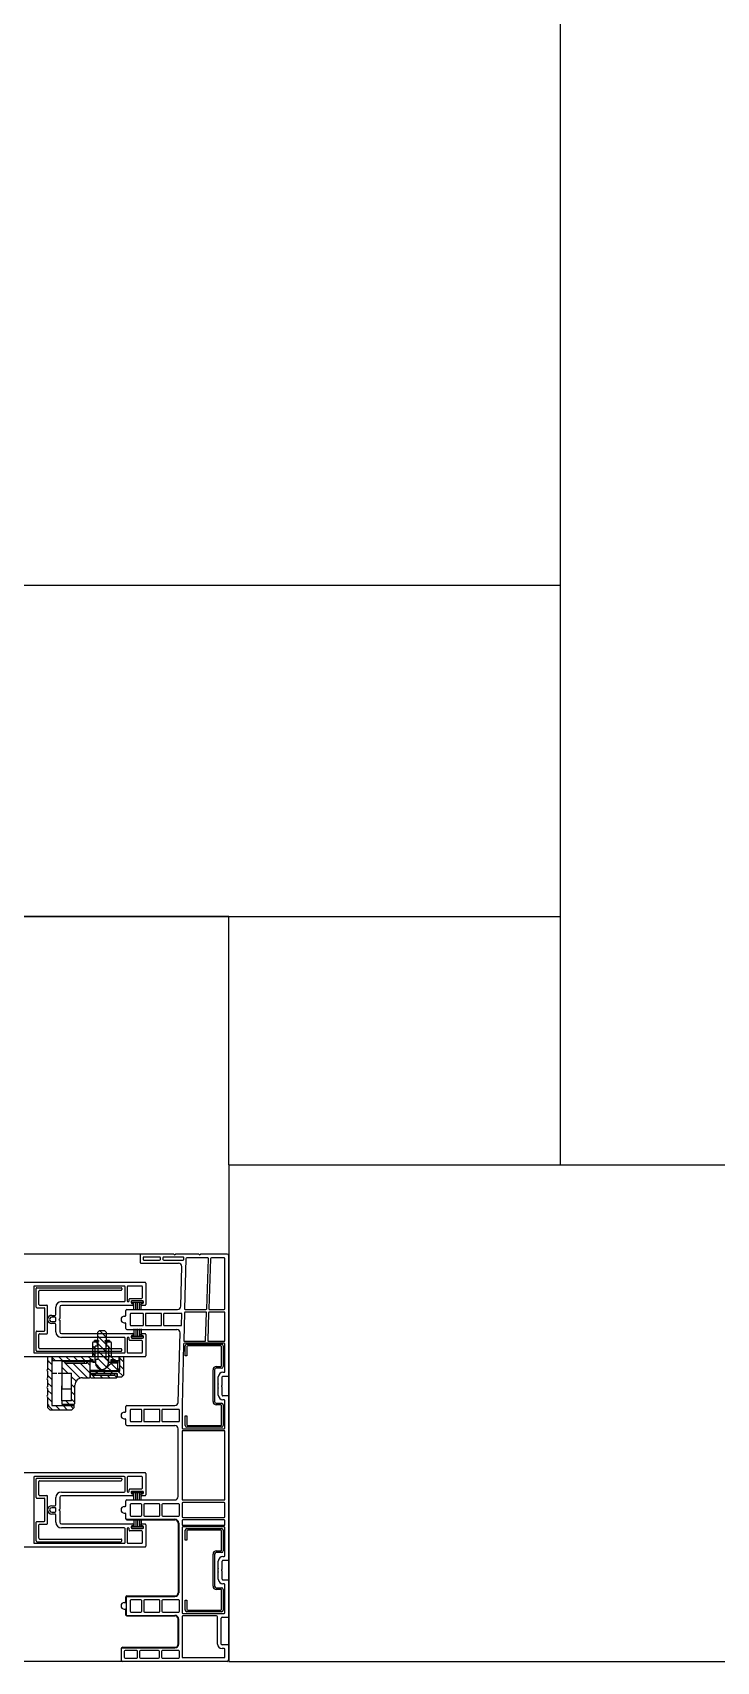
# Model space of a CAD drawing. Header units: millimetres. Extents: x -27104 to 125781, y -3376 to 46996.
# Drawn here: x 56074.62 to 56082.69, y 18850.28 to 18869.53 of the extents above; entities that cross this region are included whole.
import ezdxf

# ---------------------------------------------------------------- set-up
doc = ezdxf.new("R2010")
doc.units = ezdxf.units.MM
doc.header["$LTSCALE"] = 100
doc.header["$MEASUREMENT"] = 0
doc.layers.get('0').update_dxf_attribs({"linetype": 'CONTINUOUS'})
for name, color, linetype in [('ELE9', 9, 'CONTINUOUS'), ('WIN', 4, 'CONTINUOUS'), ('WIN-G', 252, 'CONTINUOUS'), ('WIN2', 5, 'CONTINUOUS')]:
    doc.layers.add(name, color=color, linetype=linetype)

# ---------------------------------------------------------------- blocks, each defined once
blk = doc.blocks.new('A$C72B425C6')
at = {"ltscale": 1000}
blk.add_wipeout([(246, 0), (246, 800), (0, 800), (0, 0)], dxfattribs=at)
at = {"layer": 'WIN', "ltscale": 1000}
blk.add_line((0, 0), (246, 0), dxfattribs=at)
at = {"layer": 'WIN-G'}
for p, q in [((246, 53), (246, 747)), ((0, 64), (0, 736)), ((72.3, 115.7), (72.3, 65)), ((72.8, 116.2), (84, 116.2)), ((73.9, 114.1), (73.9, 65)), ((74.4, 114.6), (82.4, 114.6)), ((82.9, 114.1), (82.9, 109.8)), ((83.4, 109.3), (99.6, 109.3)), ((84.5, 115.7), (84.5, 111.4)), ((85, 110.9), (98, 110.9)), ((98.5, 115.7), (98.5, 111.4)), ((99, 116.2), (110.2, 116.2)), ((100.1, 114.1), (100.1, 109.8)), ((100.6, 114.6), (108.6, 114.6)), ((109.1, 114.1), (109.1, 65)), ((110.7, 115.7), (110.7, 65)), ((187.3, 115.7), (187.3, 65)), ((187.8, 116.2), (199, 116.2)), ((188.9, 114.1), (188.9, 65)), ((189.4, 114.6), (197.4, 114.6)), ((197.9, 114.1), (197.9, 109.8)), ((198.4, 109.3), (214.6, 109.3)), ((199.5, 115.7), (199.5, 111.4)), ((200, 110.9), (213, 110.9)), ((213.5, 115.7), (213.5, 111.4)), ((214, 116.2), (225.2, 116.2)), ((215.1, 114.1), (215.1, 109.8)), ((215.6, 114.6), (223.6, 114.6)), ((224.1, 114.1), (224.1, 65)), ((225.7, 115.7), (225.7, 65)), ((72.8, 64.5), (73.4, 64.5)), ((110.2, 64.5), (109.6, 64.5)), ((187.8, 64.5), (188.4, 64.5)), ((225.2, 64.5), (224.6, 64.5)), ((30, 4.3), (30, 25.2)), ((31, 26.2), (37, 26.2)), ((31, 24.7), (31, 4.8)), ((37, 25.2), (31.5, 25.2)), ((37, 26.2), (37, 25.2)), ((73.2, 26.2), (79.2, 26.2)), ((73.2, 25.2), (73.2, 26.2)), ((78.7, 25.2), (73.2, 25.2)), ((79.2, 4.8), (79.2, 24.7)), ((80.2, 25.2), (80.2, 4.3)), ((141.4, 4.3), (141.4, 25.2)), ((142.4, 26.2), (148.4, 26.2)), ((142.4, 24.7), (142.4, 4.8)), ((148.4, 25.2), (142.9, 25.2)), ((148.4, 26.2), (148.4, 25.2)), ((184.6, 26.2), (190.6, 26.2)), ((184.6, 25.2), (184.6, 26.2)), ((190.1, 25.2), (184.6, 25.2)), ((190.6, 4.8), (190.6, 24.7)), ((191.6, 25.2), (191.6, 4.3)), ((43.5, 3.3), (31, 3.3)), ((31.5, 4.3), (43, 4.3)), ((43.5, 4.8), (43.5, 7.5)), ((44.5, 7.5), (44.5, 4.3)), ((45.5, 9.5), (64.7, 9.5)), ((64.7, 8.5), (45.5, 8.5)), ((65.7, 4.3), (65.7, 7.5)), ((66.7, 7.5), (66.7, 4.8)), ((79.2, 3.3), (66.7, 3.3)), ((67.2, 4.3), (78.7, 4.3)), ((154.9, 3.3), (142.4, 3.3)), ((142.9, 4.3), (154.4, 4.3)), ((154.9, 4.8), (154.9, 7.5)), ((155.9, 7.5), (155.9, 4.3)), ((156.9, 9.5), (176.1, 9.5)), ((176.1, 8.5), (156.9, 8.5)), ((177.1, 4.3), (177.1, 7.5)), ((178.1, 7.5), (178.1, 4.8)), ((190.6, 3.3), (178.1, 3.3)), ((178.6, 4.3), (190.1, 4.3))]:
    blk.add_line(p, q, dxfattribs=at)
for centre, radius, start, end in [((72.8, 115.7), 0.5, 90, 180), ((74.4, 114.1), 0.5, 90, 180), ((82.4, 114.1), 0.5, 0, 90), ((83.4, 109.8), 0.5, 180, 270), ((84, 115.7), 0.5, 0, 90), ((85, 111.4), 0.5, 180, 270), ((98, 111.4), 0.5, 270, 0), ((99, 115.7), 0.5, 90, 180), ((99.6, 109.8), 0.5, 270, 0), ((100.6, 114.1), 0.5, 90, 180), ((108.6, 114.1), 0.5, 0, 90), ((110.2, 115.7), 0.5, 0, 90), ((187.8, 115.7), 0.5, 90, 180), ((189.4, 114.1), 0.5, 90, 180), ((197.4, 114.1), 0.5, 0, 90), ((198.4, 109.8), 0.5, 180, 270), ((199, 115.7), 0.5, 0, 90), ((200, 111.4), 0.5, 180, 270), ((213, 111.4), 0.5, 270, 0), ((214, 115.7), 0.5, 90, 180), ((214.6, 109.8), 0.5, 270, 0), ((215.6, 114.1), 0.5, 90, 180), ((223.6, 114.1), 0.5, 0, 90), ((225.2, 115.7), 0.5, 0, 90), ((72.8, 65), 0.5, 180, 270), ((73.4, 65), 0.5, 270, 0), ((109.6, 65), 0.5, 180, 270), ((110.2, 65), 0.5, 270, 0), ((187.8, 65), 0.5, 180, 270), ((188.4, 65), 0.5, 270, 0), ((224.6, 65), 0.5, 180, 270), ((225.2, 65), 0.5, 270, 0), ((31, 25.2), 1, 90, 180), ((31.5, 24.7), 0.5, 90, 180), ((78.7, 24.7), 0.5, 0, 90), ((79.2, 25.2), 1, 0, 90), ((142.4, 25.2), 1, 90, 180), ((142.9, 24.7), 0.5, 90, 180), ((190.1, 24.7), 0.5, 0, 90), ((190.6, 25.2), 1, 0, 90), ((31, 4.3), 1, 180, 270), ((31.5, 4.8), 0.5, 180, 270), ((43, 4.8), 0.5, 270, 0), ((45.5, 7.5), 2, 90, 180), ((43.5, 4.3), 1, 270, 0), ((45.5, 7.5), 1, 90, 180), ((64.7, 7.5), 2, 0, 90), ((64.7, 7.5), 1, 0, 90), ((66.7, 4.3), 1, 180, 270), ((67.2, 4.8), 0.5, 180, 270), ((78.7, 4.8), 0.5, 270, 0), ((79.2, 4.3), 1, 270, 0), ((142.4, 4.3), 1, 180, 270), ((142.9, 4.8), 0.5, 180, 270), ((154.4, 4.8), 0.5, 270, 0), ((156.9, 7.5), 2, 90, 180), ((154.9, 4.3), 1, 270, 0), ((156.9, 7.5), 1, 90, 180), ((176.1, 7.5), 2, 0, 90), ((176.1, 7.5), 1, 0, 90), ((178.1, 4.3), 1, 180, 270), ((178.6, 4.8), 0.5, 180, 270), ((190.1, 4.8), 0.5, 270, 0), ((190.6, 4.3), 1, 270, 0)]:
    blk.add_arc(centre, radius, start, end, dxfattribs=at)
at = {"layer": 'WIN2'}
for p, q in [((69, 50.5), (69, 138.4)), ((184, 50.5), (184, 138.4)), ((114, 124.5), (114, 50.5)), ((229, 124.5), (229, 50.5)), ((71.3, 117.2), (71.3, 63)), ((111.2, 117.7), (71.8, 117.7)), ((111.7, 63), (111.7, 117.2)), ((152, 107.98), (153.3, 109.28)), ((154.5, 108.92), (152, 106.42)), ((154.2, 109.28), (153.3, 109.28)), ((155.3, 109.28), (154.2, 109.28)), ((154.5, 108.78), (154.5, 108.98)), ((154.5, 108.98), (155, 108.98)), ((155, 108.78), (154.5, 108.78)), ((155, 108.78), (155, 108.98)), ((159.7, 109.28), (155.3, 109.28)), ((159.35, 109.28), (156.85, 106.78)), ((164.9, 109.28), (160.7, 109.28)), ((163.84, 109.28), (161.34, 106.78)), ((168.33, 109.28), (165.83, 106.78)), ((170.1, 109.28), (165.9, 109.28)), ((172.82, 109.28), (170.32, 106.78)), ((175.3, 109.28), (171.1, 109.28)), ((177.31, 109.28), (174.81, 106.78)), ((180.7, 109.28), (176.3, 109.28)), ((181.3, 108.78), (179.3, 106.78)), ((181.8, 109.28), (180.7, 109.28)), ((181, 108.98), (181, 108.78)), ((181, 108.98), (181.5, 108.98)), ((181.5, 108.78), (181, 108.78)), ((181.8, 109.28), (181.5, 108.98)), ((181.5, 108.98), (181.5, 108.78)), ((184, 109.28), (181.8, 109.28)), ((184, 106.78), (184, 109.28)), ((186.3, 117.2), (186.3, 63)), ((226.2, 117.7), (186.8, 117.7)), ((226.7, 63), (226.7, 117.2)), ((80.7, 63), (80.7, 101)), ((83, 101), (83, 57.9)), ((84, 104.3), (88.5, 104.3)), ((91, 102), (84, 102)), ((89, 104.8), (89, 106.8)), ((90.2, 106.8), (90.2, 104.8)), ((90.7, 104.3), (92.3, 104.3)), ((91.5, 102.5), (91, 102)), ((91.5, 102.5), (92, 102)), ((99, 102), (92, 102)), ((92.8, 104.8), (92.8, 106.8)), ((94, 106.8), (94, 104.8)), ((94.5, 104.3), (99, 104.3)), ((100, 57.9), (100, 101)), ((102.3, 101), (102.3, 63)), ((152, 107.98), (152, 94.58)), ((154.5, 104.43), (152, 101.93)), ((154.5, 99.94), (152, 97.44)), ((154.5, 106.78), (154.5, 93.28)), ((184, 106.78), (154.5, 106.78)), ((155.34, 100.78), (155.3, 100.74)), ((157.3, 100.78), (155.3, 100.78)), ((155.3, 100.78), (155.3, 93.18)), ((157.3, 100.78), (166.52, 100.78)), ((157.3, 94.78), (157.3, 100.78)), ((174.1, 100.78), (164.35, 100.78)), ((180.1, 98.6), (171.1, 89.6)), ((173.8, 103.81), (173.8, 106.78)), ((173.8, 100.78), (173.8, 103)), ((177.79, 100.78), (174.1, 97.09)), ((181.1, 100.78), (174.1, 100.78)), ((174.1, 100.78), (174.1, 94.78)), ((180.1, 98.78), (180.1, 85.68)), ((180.1, 98.78), (181.1, 98.78)), ((181.1, 99.6), (180.28, 98.78)), ((181.1, 98.78), (181.1, 100.78)), ((181.1, 98.78), (181.1, 87.18)), ((184, 106.5), (181.5, 106.5)), ((181.5, 83.55), (181.5, 106.5)), ((183.49, 106.5), (181.5, 104.51)), ((184, 102.52), (181.5, 100.02)), ((184, 106.99), (183.79, 106.78)), ((184, 106.8), (184, 106.5)), ((184, 82.25), (184, 106.5)), ((195.7, 63), (195.7, 101)), ((198, 101), (198, 57.9)), ((199, 104.3), (203.5, 104.3)), ((206, 102), (199, 102)), ((204, 104.8), (204, 106.8)), ((205.2, 106.8), (205.2, 104.8)), ((205.7, 104.3), (207.3, 104.3)), ((206.5, 102.5), (206, 102)), ((206.5, 102.5), (207, 102)), ((214, 102), (207, 102)), ((207.8, 104.8), (207.8, 106.8)), ((209, 106.8), (209, 104.8)), ((209.5, 104.3), (214, 104.3)), ((215, 57.9), (215, 101)), ((217.3, 101), (217.3, 63)), ((153.3, 93.28), (152, 94.58)), ((154.5, 95.45), (152.82, 93.77)), ((153.3, 93.28), (154.5, 93.28)), ((155.3, 94.48), (154.5, 94.48)), ((154.5, 93.28), (155.3, 93.28)), ((157.3, 98.25), (155.3, 96.25)), ((155.7, 92.78), (155.3, 93.18)), ((155.7, 92.78), (166.8, 92.78)), ((158.32, 94.78), (156.32, 92.78)), ((157.3, 94.78), (174.1, 94.78)), ((162.81, 94.78), (160.81, 92.78)), ((167.3, 94.78), (165.3, 92.78)), ((171.79, 94.78), (169.14, 92.13)), ((180.1, 94.11), (171.3, 85.31)), ((180.1, 89.62), (174.16, 83.68)), ((184, 98.03), (181.5, 95.53)), ((184, 93.54), (181.5, 91.04)), ((184, 89.05), (181.5, 86.55)), ((171.3, 88.28), (171.3, 84.08)), ((171.7, 83.68), (171.3, 84.08)), ((171.3, 83.18), (171.7, 83.58)), ((173.8, 83.32), (171.3, 80.82)), ((171.3, 83.18), (171.3, 67.78)), ((171.7, 83.68), (181.1, 83.68)), ((173.8, 83.58), (171.7, 83.58)), ((172.8, 82.08), (172.8, 68.88)), ((172.8, 82.08), (173.8, 82.08)), ((173.8, 81.38), (172.8, 81.38)), ((172.8, 80.38), (173.8, 80.38)), ((175.3, 83.68), (173.8, 83.68)), ((173.8, 67.28), (173.8, 83.68)), ((174.16, 83.68), (173.8, 83.32)), ((173.8, 83.58), (173.8, 82.08)), ((173.8, 83.58), (173.8, 67.38)), ((175.3, 80.33), (173.8, 78.83)), ((175.3, 83.68), (175.3, 65.78)), ((175.6, 75.78), (175.6, 83.68)), ((179.82, 80.38), (176.32, 76.88)), ((182.98, 79.05), (177.56, 73.63)), ((180.65, 85.68), (178.65, 83.68)), ((181.1, 87.18), (180.1, 87.18)), ((180.1, 85.68), (181.1, 85.68)), ((181.1, 85.68), (180.1, 85.68)), ((181.9, 80.4), (180.2, 80.4)), ((182.3, 82), (180.5, 82)), ((180.5, 80.5), (180.5, 82)), ((181.44, 82), (180.5, 81.06)), ((180.5, 80.5), (190.4, 80.5)), ((180.5, 80.4), (180.5, 80.5)), ((187.47, 79.05), (181.02, 72.6)), ((181.1, 85.68), (181.1, 87.18)), ((181.1, 83.68), (181.1, 85.68)), ((181.1, 85.68), (181.1, 83.15)), ((181.1, 83.68), (181.1, 81.98)), ((181.1, 81.98), (181.1, 83.68)), ((181.5, 83.55), (182.3, 83.55)), ((181.5, 83.55), (181.5, 82)), ((181.9, 80.4), (182.4, 79.9)), ((184, 84.56), (182.3, 82.86)), ((182.3, 83.55), (182.3, 82)), ((182.4, 79.05), (182.4, 79.9)), ((193.2, 79.05), (182.4, 79.05)), ((192.4, 82.25), (184, 82.25)), ((186.18, 82.25), (184.43, 80.5)), ((191.96, 79.05), (186.86, 73.95)), ((190.67, 82.25), (188.92, 80.5)), ((190.4, 79.15), (190.4, 80.5)), ((190.4, 79.15), (192.9, 79.15)), ((196.45, 79.05), (191.35, 73.95)), ((192.9, 79.99), (192.06, 79.15)), ((192.9, 81.75), (192.9, 79.15)), ((193.2, 78.5), (193.2, 79.05)), ((193.25, 80.98), (193.85, 80.98)), ((193.25, 79.49), (193.25, 80.98)), ((193.85, 80.94), (193.25, 80.34)), ((193.25, 80.03), (193.25, 80.02)), ((193.25, 80.02), (193.25, 78.5)), ((193.85, 79.49), (193.25, 79.49)), ((193.85, 79.49), (193.85, 80.98)), ((193.85, 80.03), (193.85, 80.02)), ((193.85, 80.02), (193.85, 78.5)), ((193.9, 79.05), (198.9, 79.05)), ((193.9, 79.05), (193.9, 78.5)), ((198.9, 79.05), (199.9, 78.05)), ((172.8, 77.83), (171.3, 76.33)), ((172.8, 73.34), (171.3, 71.84)), ((172.83, 68.88), (171.52, 67.56)), ((172.8, 71.18), (173.8, 71.18)), ((173.8, 68.88), (172.8, 68.88)), ((175.3, 75.84), (173.8, 74.34)), ((175.3, 71.35), (173.8, 69.85)), ((173.8, 68.88), (173.8, 69.78)), ((173.8, 68.88), (173.8, 67.38)), ((175.6, 68.88), (175.3, 68.88)), ((175.6, 75.78), (175.6, 67.98)), ((180.1, 70.68), (175.6, 75.78)), ((175.64, 75.73), (175.6, 75.69)), ((177.75, 73.35), (175.6, 71.2)), ((179.85, 70.96), (176.04, 67.15)), ((180.1, 66.98), (180.1, 70.68)), ((180.2, 72.6), (181.9, 72.6)), ((190.4, 72.5), (180.5, 72.5)), ((180.5, 71), (180.5, 72.5)), ((180.92, 72.5), (180.5, 72.08)), ((180.5, 71), (182.3, 71)), ((181.1, 71), (181.1, 67)), ((181.1, 70.9), (181.1, 66.98)), ((181.5, 71), (181.5, 68.6)), ((182.4, 73.1), (181.9, 72.6)), ((185.41, 72.5), (182.3, 69.39)), ((182.3, 71), (182.3, 68.6)), ((182.4, 73.1), (182.4, 73.95)), ((182.4, 73.95), (193.2, 73.95)), ((184, 70.75), (192.4, 70.75)), ((184, 66.1), (184, 70.75)), ((189.9, 72.5), (188.15, 70.75)), ((192.9, 73.85), (190.4, 73.85)), ((190.4, 72.5), (190.4, 73.85)), ((191.25, 73.85), (190.4, 73)), ((192.9, 73.85), (192.9, 71.25)), ((193.9, 78.5), (193.2, 78.5)), ((193.2, 73.95), (193.2, 74.5)), ((193.2, 74.5), (193.9, 74.5)), ((193.25, 74.5), (193.25, 72.98)), ((193.85, 73.51), (193.25, 73.51)), ((193.25, 72.02), (193.25, 73.51)), ((193.25, 72.98), (193.25, 72.97)), ((193.85, 72.02), (193.25, 72.02)), ((193.85, 74.5), (193.85, 72.98)), ((193.85, 72.02), (193.85, 73.51)), ((193.85, 72.98), (193.85, 72.97)), ((193.9, 74.5), (193.9, 73.95)), ((198.9, 73.95), (193.9, 73.95)), ((199.9, 78.01), (195.84, 73.95)), ((199.9, 74.95), (198.9, 73.95)), ((199.9, 78.05), (199.9, 74.95)), ((0, 1), (0, 64)), ((7.5, 65), (1, 65)), ((2, 62.5), (2, 55.5)), ((6, 63), (2.5, 63)), ((6.5, 55.5), (6.5, 62.5)), ((7.5, 65), (7.5, 64.7)), ((7.5, 65), (7.5, 64.7)), ((8.2, 64), (8.2, 32.5)), ((8.2, 64), (8.2, 32.5)), ((8.5, 64), (8.5, 32.5)), ((27.5, 61.5), (27.5, 32.5)), ((27.8, 61.5), (27.8, 32.5)), ((27.8, 61.5), (27.8, 32.5)), ((28, 62), (31, 62)), ((28, 61.7), (39, 61.7)), ((28, 61.7), (39, 61.7)), ((36.7, 59.5), (30.3, 59.5)), ((31.5, 63), (31.5, 62.5)), ((35.5, 63), (35.5, 62.5)), ((36, 62), (39, 62)), ((39.2, 61.5), (39.2, 32.5)), ((39.2, 61.5), (39.2, 32.5)), ((39.5, 61.5), (39.5, 32.5)), ((71.3, 60.8), (71.3, 52.5)), ((71.8, 62.5), (80.2, 62.5)), ((80.2, 61.3), (71.8, 61.3)), ((78.8, 52.5), (78.8, 59.6)), ((79.3, 60.1), (80.2, 60.1)), ((80.7, 60.6), (80.7, 60.8)), ((85.5, 61.5), (85.5, 32.5)), ((85.8, 61.5), (85.8, 32.5)), ((85.8, 61.5), (85.8, 32.5)), ((86, 62), (86, 61.7)), ((86, 62), (89, 62)), ((86, 62), (86, 61.7)), ((94.7, 59.5), (88.3, 59.5)), ((89.5, 63), (89.5, 62.5)), ((93.5, 63), (93.5, 62.5)), ((94, 62), (97, 62)), ((97.5, 61.5), (97.5, 32.5)), ((102.3, 60.8), (102.3, 60.6)), ((102.8, 62.5), (111.2, 62.5)), ((111.2, 61.3), (102.8, 61.3)), ((102.8, 60.1), (103.7, 60.1)), ((104.2, 59.6), (104.2, 52.5)), ((111.7, 52.5), (111.7, 60.8)), ((142.5, 61.5), (142.5, 32.5)), ((143, 62), (146, 62)), ((151.7, 59.5), (145.3, 59.5)), ((146.5, 63), (146.5, 62.5)), ((150.5, 63), (150.5, 62.5)), ((151, 62), (154, 62)), ((154.5, 61.5), (154.5, 32.45)), ((171.7, 67.38), (171.3, 67.78)), ((171.7, 67.38), (173.8, 67.38)), ((173.8, 67.28), (171.8, 67.28)), ((171.8, 67.28), (171.8, 64.58)), ((173.1, 63.28), (171.8, 64.58)), ((175.3, 66.86), (172.41, 63.97)), ((173.1, 63.28), (184, 63.28)), ((176.5, 66.88), (175.3, 66.88)), ((175.3, 66.38), (176.5, 66.38)), ((175.3, 65.78), (184, 65.78)), ((178.71, 65.78), (176.21, 63.28)), ((176.5, 66.88), (176.5, 66.98)), ((176.5, 66.38), (176.5, 66.88)), ((176.6, 66.98), (180.1, 66.98)), ((181.1, 66.98), (180.1, 66.98)), ((183.2, 65.78), (180.7, 63.28)), ((181.5, 68.6), (182.3, 68.6)), ((181.5, 66.1), (181.5, 68.6)), ((181.51, 68.6), (181.5, 68.59)), ((181.5, 66.1), (184, 66.1)), ((184, 66.6), (183.5, 66.1)), ((184, 63.28), (184, 65.78)), ((186.3, 60.8), (186.3, 52.5)), ((186.8, 62.5), (195.2, 62.5)), ((195.2, 61.3), (186.8, 61.3)), ((193.8, 52.5), (193.8, 59.6)), ((194.3, 60.1), (195.2, 60.1)), ((195.7, 63.55), (195.7, 63.55)), ((195.7, 60.6), (195.7, 60.8)), ((200.5, 61.5), (200.5, 31.35)), ((201, 62), (204, 62)), ((209.7, 59.5), (203.3, 59.5)), ((204.5, 63), (204.5, 62.5)), ((208.5, 63), (208.5, 62.5)), ((209, 62), (212, 62)), ((212.5, 61.5), (212.5, 30.93)), ((217.3, 63.55), (217.3, 63.55)), ((217.3, 60.8), (217.3, 60.6)), ((217.8, 62.5), (226.2, 62.5)), ((226.2, 61.3), (217.8, 61.3)), ((217.8, 60.1), (218.7, 60.1)), ((219.2, 59.6), (219.2, 52.5)), ((226.7, 52.5), (226.7, 60.8)), ((2, 53.3), (2, 42.3)), ((2.5, 55), (6, 55)), ((6, 53.8), (2.5, 53.8)), ((6.5, 42.3), (6.5, 53.3)), ((29.8, 59), (29.8, 53)), ((29.8, 50.8), (29.8, 42)), ((30.3, 52.5), (36.7, 52.5)), ((36.7, 51.3), (30.3, 51.3)), ((37.2, 53), (37.2, 59)), ((37.2, 42), (37.2, 50.8)), ((82.5, 50), (69.5, 50)), ((71.8, 52), (78.3, 52)), ((81.3, 58.75), (80.3, 58.75)), ((80.3, 51.65), (80.3, 58.75)), ((80.3, 58.4), (80.3, 52)), ((81.3, 51.65), (80.3, 51.65)), ((81.3, 58.9), (80.8, 58.9)), ((80.8, 51.5), (81.3, 51.5)), ((81.3, 51.65), (81.3, 58.75)), ((85.9, 57.21), (81.3, 57.21)), ((85.9, 56.11), (81.3, 56.11)), ((85.9, 55.01), (81.3, 55.01)), ((85.9, 53.91), (81.3, 53.91)), ((85.9, 52.91), (81.3, 52.91)), ((81.8, 57.9), (81.8, 58.4)), ((81.8, 52), (81.8, 52.5)), ((82.5, 57.4), (82.3, 57.4)), ((82.3, 53), (82.5, 53)), ((83, 52.5), (83, 50.5)), ((87.8, 59), (87.8, 53)), ((87.8, 50.8), (87.8, 42)), ((88.3, 52.5), (94.7, 52.5)), ((94.7, 51.3), (88.3, 51.3)), ((95.2, 53), (95.2, 59)), ((95.2, 42), (95.2, 50.8)), ((97.1, 57.21), (101.7, 57.21)), ((97.1, 56.11), (101.7, 56.11)), ((97.1, 55.01), (101.7, 55.01)), ((97.1, 53.91), (101.7, 53.91)), ((97.1, 52.91), (101.7, 52.91)), ((100, 50.5), (100, 52.5)), ((100.7, 57.4), (100.5, 57.4)), ((100.5, 53), (100.7, 53)), ((113.5, 50), (100.5, 50)), ((101.2, 58.4), (101.2, 57.9)), ((101.2, 52.5), (101.2, 52)), ((102.2, 58.9), (101.7, 58.9)), ((101.7, 58.75), (102.7, 58.75)), ((101.7, 51.65), (101.7, 58.75)), ((101.7, 51.65), (102.7, 51.65)), ((101.7, 51.5), (102.2, 51.5)), ((102.7, 51.65), (102.7, 58.75)), ((102.7, 52), (102.7, 58.4)), ((104.7, 52), (111.2, 52)), ((144.8, 59), (144.8, 53)), ((144.8, 50.8), (144.8, 42)), ((145.3, 52.5), (151.7, 52.5)), ((151.7, 51.3), (145.3, 51.3)), ((152.2, 53), (152.2, 59)), ((152.2, 42), (152.2, 50.8)), ((197.5, 50), (184.5, 50)), ((186.8, 52), (193.3, 52)), ((196.3, 58.75), (195.3, 58.75)), ((195.3, 51.65), (195.3, 58.75)), ((195.3, 58.4), (195.3, 52)), ((196.3, 51.65), (195.3, 51.65)), ((196.3, 58.9), (195.8, 58.9)), ((195.8, 51.5), (196.3, 51.5)), ((196.3, 51.65), (196.3, 58.75)), ((200.9, 57.21), (196.3, 57.21)), ((200.9, 56.11), (196.3, 56.11)), ((200.9, 55.01), (196.3, 55.01)), ((200.9, 53.91), (196.3, 53.91)), ((200.9, 52.91), (196.3, 52.91)), ((196.8, 57.9), (196.8, 58.4)), ((196.8, 52), (196.8, 52.5)), ((197.5, 57.4), (197.3, 57.4)), ((197.3, 53), (197.5, 53)), ((198, 52.5), (198, 50.5)), ((202.8, 59), (202.8, 52)), ((202.8, 49.8), (202.8, 41)), ((203.3, 51.5), (209.7, 51.5)), ((209.7, 50.3), (203.3, 50.3)), ((210.2, 52), (210.2, 59)), ((210.2, 41), (210.2, 49.8)), ((212.1, 57.21), (216.7, 57.21)), ((212.1, 56.11), (216.7, 56.11)), ((212.1, 55.01), (216.7, 55.01)), ((212.1, 53.91), (216.7, 53.91)), ((212.1, 52.91), (216.7, 52.91)), ((215, 50.5), (215, 52.5)), ((215.7, 57.4), (215.5, 57.4)), ((215.5, 53), (215.7, 53)), ((228.5, 50), (215.5, 50)), ((216.2, 58.4), (216.2, 57.9)), ((216.2, 52.5), (216.2, 52)), ((217.2, 58.9), (216.7, 58.9)), ((216.7, 58.75), (217.7, 58.75)), ((216.7, 51.65), (216.7, 58.75)), ((216.7, 51.65), (217.7, 51.65)), ((216.7, 51.5), (217.2, 51.5)), ((217.7, 51.65), (217.7, 58.75)), ((217.7, 52), (217.7, 58.4)), ((219.7, 52), (226.2, 52)), ((240.5, 53), (240.5, 30.3)), ((245.5, 53.5), (241, 53.5)), ((242.3, 51.2), (242.3, 41.7)), ((243.7, 51.7), (242.8, 51.7)), ((244.2, 41.7), (244.2, 51.2)), ((246, 33.2), (246, 53)), ((2, 40.1), (2, 30.2)), ((2.5, 41.8), (6, 41.8)), ((6, 40.6), (2.5, 40.6)), ((6.5, 30.2), (6.5, 40.1)), ((29.8, 39.8), (29.8, 30.2)), ((30.3, 41.5), (36.7, 41.5)), ((36.7, 40.3), (30.3, 40.3)), ((37.2, 30.2), (37.2, 39.8)), ((87.8, 39.8), (87.8, 30.2)), ((88.3, 41.5), (94.7, 41.5)), ((94.7, 40.3), (88.3, 40.3)), ((95.2, 30.2), (95.2, 39.8)), ((144.8, 39.8), (144.8, 30.2)), ((145.3, 41.5), (151.7, 41.5)), ((151.7, 40.3), (145.3, 40.3)), ((152.2, 30.2), (152.2, 39.8)), ((203.3, 40.5), (209.7, 40.5)), ((242.8, 41.2), (243.7, 41.2)), ((243.7, 39.7), (242.8, 39.7)), ((2.5, 29.7), (6, 29.7)), ((9.5, 30.5), (9.5, 30.5)), ((9.5, 30.5), (9.5, 30.5)), ((10.5, 30.5), (25.5, 30.5)), ((10.5, 30.2), (25.5, 30.2)), ((10.5, 30.2), (25.5, 30.2)), ((30.3, 29.7), (36.7, 29.7)), ((83.5, 30.5), (41.5, 30.5)), ((83.5, 30.2), (41.5, 30.2)), ((83.5, 30.2), (41.5, 30.2)), ((88.3, 29.7), (94.7, 29.7)), ((99.5, 30.5), (140.5, 30.5)), ((145.3, 29.7), (151.7, 29.7)), ((156.45, 30.45), (198.45, 29.35)), ((202.8, 38.8), (202.8, 28.92)), ((209.7, 39.3), (203.3, 39.3)), ((210.2, 28.75), (210.2, 38.8)), ((242.3, 39.2), (242.3, 27.59)), ((244.2, 27.56), (244.2, 39.2)), ((246, 33.2), (245.5, 32.7)), ((245.5, 32.7), (246, 32.2)), ((246, 18.13), (246, 32.2)), ((2.3, 27.7), (2.3, 2.8)), ((27, 28.2), (2.8, 28.2)), ((27.5, 7.3), (27.5, 27.7)), ((29, 27.7), (29, 2.8)), ((80.7, 28.2), (29.5, 28.2)), ((81.2, 2.8), (81.2, 27.7)), ((82.2, 27.7), (82.2, 2.8)), ((85, 28.2), (82.7, 28.2)), ((85.5, 2.8), (85.5, 27.7)), ((87, 27.7), (87, 2.8)), ((95.5, 28.2), (87.5, 28.2)), ((96, 2.8), (96, 27.7)), ((97.5, 27.7), (97.5, 2.8)), ((138.8, 28.2), (98, 28.2)), ((139.3, 2.8), (139.3, 27.7)), ((140.5, 27.7), (140.5, 2.8)), ((154.47, 28.2), (141, 28.2)), ((191.61, 27.23), (154.47, 28.2)), ((192.1, 2.8), (192.1, 26.73)), ((193.3, 26.67), (193.3, 14.43)), ((210.51, 26.73), (193.81, 27.17)), ((203.29, 28.42), (209.69, 28.25)), ((211, 13.84), (211, 26.23)), ((212.5, 26.17), (212.5, 13.76)), ((243.21, 25.88), (213.01, 26.67)), ((214.45, 28.93), (238.45, 28.3)), ((242.79, 27.09), (243.69, 27.06)), ((243.7, 12.7), (243.7, 25.38)), ((193.3, 12.22), (193.3, 2.8)), ((193.78, 13.93), (210.48, 13.34)), ((210.52, 12.14), (193.82, 12.72)), ((211, 2.8), (211, 11.64)), ((212.5, 11.55), (212.5, 2.8)), ((212.98, 13.26), (243.18, 12.2)), ((243.22, 11), (213.02, 12.05)), ((243.7, 2.8), (243.7, 10.5)), ((246, 18.13), (245.5, 17.63)), ((245.5, 17.63), (246, 17.13)), ((246, 1), (246, 17.13)), ((2.8, 2.3), (7.2, 2.3)), ((7.7, 2.8), (7.7, 4)), ((10, 0.5), (10, 4)), ((10.5, 6.8), (27, 6.8)), ((10.5, 4.5), (26.2, 4.5)), ((26.7, 4), (26.7, 0.5)), ((29.5, 2.3), (46.3, 2.3)), ((46.8, 2.8), (46.8, 3.5)), ((49.1, 0.5), (49.1, 3.5)), ((49.6, 6.3), (53.67, 6.3)), ((49.6, 4), (54.48, 4)), ((54.89, 4.29), (54.69, 4.09)), ((55.31, 4.29), (55.51, 4.09)), ((55.73, 4), (60.6, 4)), ((56.53, 6.3), (60.6, 6.3)), ((61.1, 3.5), (61.1, 0.5)), ((63.4, 3.5), (63.4, 2.8)), ((63.9, 2.3), (80.7, 2.3)), ((82.7, 2.3), (85, 2.3)), ((87.5, 2.3), (95.5, 2.3)), ((98, 2.3), (138.8, 2.3)), ((141, 2.3), (157.5, 2.3)), ((158, 2.8), (158, 3.5)), ((160.3, 0.5), (160.3, 3.5)), ((160.8, 6.3), (164.87, 6.3)), ((160.8, 4), (165.68, 4)), ((166.09, 4.29), (165.89, 4.09)), ((166.51, 4.29), (166.71, 4.09)), ((166.93, 4), (171.8, 4)), ((167.73, 6.3), (171.8, 6.3)), ((172.3, 3.5), (172.3, 0.5)), ((174.6, 3.5), (174.6, 2.8)), ((175.1, 2.3), (191.6, 2.3)), ((193.8, 2.3), (210.5, 2.3)), ((213, 2.3), (243.2, 2.3)), ((1, 0), (9.5, 0)), ((27.2, 0), (48.6, 0)), ((61.6, 0), (159.8, 0)), ((172.8, 0), (245, 0))]:
    blk.add_line(p, q, dxfattribs=at)
for centre, radius, start, end in [((71.8, 117.2), 0.5, 90, 180), ((91.5, 106.8), 2.5, 0, 180), ((111.2, 117.2), 0.5, 0, 90), ((154.2, 108.98), 0.3, 0, 90), ((155.3, 108.98), 0.3, 90, 180), ((160.2, 109.28), 0.5, 0, 180), ((165.4, 109.28), 0.5, 0, 180), ((170.6, 109.28), 0.5, 0, 180), ((175.8, 109.28), 0.5, 0, 180), ((180.7, 108.98), 0.3, 0, 90), ((181.8, 108.98), 0.3, 90, 180), ((186.8, 117.2), 0.5, 90, 180), ((206.5, 106.8), 2.5, 0, 180), ((226.2, 117.2), 0.5, 0, 90), ((84, 101), 3.3, 90, 180), ((84, 101), 1, 90, 180), ((88.5, 104.8), 0.5, 270, 0), ((91.5, 106.8), 1.3, 359.9984, 180.00163), ((90.7, 104.8), 0.5, 180, 270), ((92.3, 104.8), 0.5, 269.99517, 0), ((94.5, 104.8), 0.5, 180, 270), ((99, 101), 3.3, 0, 90), ((99, 101), 1, 0, 90), ((199, 101), 3.3, 90, 180), ((199, 101), 1, 90, 180), ((203.5, 104.8), 0.5, 270, 0), ((206.5, 106.8), 1.3, 359.9984, 180.00163), ((205.7, 104.8), 0.5, 180, 270), ((207.3, 104.8), 0.5, 269.99517, 0), ((209.5, 104.8), 0.5, 180, 270), ((214, 101), 3.3, 0, 90), ((214, 101), 1, 0, 90), ((166.8, 88.28), 4.5, 0, 90), ((180.2, 76.5), 3.9, 90, 270), ((192.4, 81.75), 0.5, 0, 90), ((192.4, 71.25), 0.5, 270, 0), ((1, 64), 1, 90, 180), ((2.5, 62.5), 0.5, 90, 180), ((6, 62.5), 0.5, 0, 90), ((7.5, 64), 1, 0, 90), ((7.5, 64), 0.7, 0, 90), ((7.5, 64), 0.7, 0, 90), ((28, 61.5), 0.5, 90, 180), ((28, 61.5), 0.2, 90, 180), ((28, 61.5), 0.2, 90, 180), ((30.3, 59), 0.5, 90, 180), ((31, 62.5), 0.5, 270, 0), ((33.5, 63), 2, 0, 180), ((36, 62.5), 0.5, 180, 270), ((36.7, 59), 0.5, 0, 90), ((39, 61.5), 0.5, 0, 90), ((39, 61.5), 0.2, 0, 90), ((39, 61.5), 0.2, 0, 90), ((71.8, 63), 0.5, 180, 270), ((71.8, 60.8), 0.5, 90, 180), ((79.3, 59.6), 0.5, 90, 180), ((80.2, 63), 0.5, 270, 0), ((80.2, 60.8), 0.5, 0, 90), ((80.2, 60.6), 0.5, 270, 0), ((86, 61.5), 0.5, 90, 180), ((86, 61.5), 0.2, 90, 180), ((86, 61.5), 0.2, 90, 180), ((88.3, 59), 0.5, 90, 180), ((89, 62.5), 0.5, 270, 0), ((91.5, 63), 2, 0, 180), ((94, 62.5), 0.5, 180, 270), ((94.7, 59), 0.5, 0, 90), ((97, 61.5), 0.5, 0, 90), ((102.8, 63), 0.5, 180, 270), ((102.8, 60.8), 0.5, 90, 180), ((102.8, 60.6), 0.5, 180, 270), ((103.7, 59.6), 0.5, 0, 90), ((111.2, 63), 0.5, 270, 0), ((111.2, 60.8), 0.5, 0, 90), ((143, 61.5), 0.5, 90, 180), ((145.3, 59), 0.5, 90, 180), ((146, 62.5), 0.5, 270, 0), ((148.5, 63), 2, 0, 180), ((151, 62.5), 0.5, 180, 270), ((151.7, 59), 0.5, 0, 90), ((154, 61.5), 0.5, 0, 90), ((176.6, 67.98), 1, 180, 270), ((186.8, 63), 0.5, 180, 270), ((186.8, 60.8), 0.5, 90, 180), ((194.3, 59.6), 0.5, 90, 180), ((195.2, 63), 0.5, 270, 0), ((195.2, 60.8), 0.5, 0, 90), ((195.2, 60.6), 0.5, 270, 0), ((201, 61.5), 0.5, 90, 180), ((203.3, 59), 0.5, 90, 180), ((204, 62.5), 0.5, 270, 0), ((206.5, 63), 2, 0, 180), ((209, 62.5), 0.5, 180, 270), ((209.7, 59), 0.5, 0, 90), ((212, 61.5), 0.5, 0, 90), ((217.8, 63), 0.5, 180, 270), ((217.8, 60.8), 0.5, 90, 180), ((217.8, 60.6), 0.5, 180, 270), ((218.7, 59.6), 0.5, 0, 90), ((226.2, 63), 0.5, 270, 0), ((226.2, 60.8), 0.5, 0, 90), ((2.5, 55.5), 0.5, 180, 270), ((2.5, 53.3), 0.5, 90, 180), ((6, 55.5), 0.5, 270, 0), ((6, 53.3), 0.5, 0, 90), ((30.3, 53), 0.5, 180, 270), ((30.3, 50.8), 0.5, 90, 180), ((36.7, 53), 0.5, 270, 0), ((36.7, 50.8), 0.5, 0, 90), ((69.5, 50.5), 0.5, 180, 270), ((71.8, 52.5), 0.5, 180, 270), ((78.3, 52.5), 0.5, 270, 0), ((80.8, 58.4), 0.5, 90, 180), ((80.8, 52), 0.5, 180, 270), ((81.3, 58.4), 0.5, 0, 90), ((81.3, 52), 0.5, 270, 0), ((82.3, 57.9), 0.5, 180, 270), ((82.3, 52.5), 0.5, 90, 180), ((82.5, 57.9), 0.5, 270, 0), ((82.5, 52.5), 0.5, 0, 90), ((82.5, 50.5), 0.5, 270, 0), ((88.3, 53), 0.5, 180, 270), ((88.3, 50.8), 0.5, 90, 180), ((94.7, 53), 0.5, 270, 0), ((94.7, 50.8), 0.5, 0, 90), ((100.5, 57.9), 0.5, 180, 270), ((100.5, 52.5), 0.5, 90, 180), ((100.5, 50.5), 0.5, 180, 270), ((100.7, 57.9), 0.5, 270, 0), ((100.7, 52.5), 0.5, 0, 90), ((101.7, 58.4), 0.5, 90, 180), ((101.7, 52), 0.5, 180, 270), ((102.2, 58.4), 0.5, 0, 90), ((102.2, 52), 0.5, 270, 0), ((104.7, 52.5), 0.5, 180, 270), ((111.2, 52.5), 0.5, 270, 0), ((113.5, 50.5), 0.5, 270, 0), ((145.3, 53), 0.5, 180, 270), ((145.3, 50.8), 0.5, 90, 180), ((151.7, 53), 0.5, 270, 0), ((151.7, 50.8), 0.5, 0, 90), ((184.5, 50.5), 0.5, 180, 270), ((186.8, 52.5), 0.5, 180, 270), ((193.3, 52.5), 0.5, 270, 0), ((195.8, 58.4), 0.5, 90, 180), ((195.8, 52), 0.5, 180, 270), ((196.3, 58.4), 0.5, 0, 90), ((196.3, 52), 0.5, 270, 0), ((197.3, 57.9), 0.5, 180, 270), ((197.3, 52.5), 0.5, 90, 180), ((197.5, 57.9), 0.5, 270, 0), ((197.5, 52.5), 0.5, 0, 90), ((197.5, 50.5), 0.5, 270, 0), ((203.3, 52), 0.5, 180, 270), ((203.3, 49.8), 0.5, 90, 180), ((209.7, 52), 0.5, 270, 0), ((209.7, 49.8), 0.5, 0, 90), ((215.5, 57.9), 0.5, 180, 270), ((215.5, 52.5), 0.5, 90, 180), ((215.5, 50.5), 0.5, 180, 270), ((215.7, 57.9), 0.5, 270, 0), ((215.7, 52.5), 0.5, 0, 90), ((216.7, 58.4), 0.5, 90, 180), ((216.7, 52), 0.5, 180, 270), ((217.2, 58.4), 0.5, 0, 90), ((217.2, 52), 0.5, 270, 0), ((219.7, 52.5), 0.5, 180, 270), ((226.2, 52.5), 0.5, 270, 0), ((228.5, 50.5), 0.5, 270, 0), ((241, 53), 0.5, 90, 180), ((242.8, 51.2), 0.5, 90, 180), ((243.7, 51.2), 0.5, 0, 90), ((245.5, 53), 0.5, 0, 90), ((2.5, 42.3), 0.5, 180, 270), ((2.5, 40.1), 0.5, 90, 180), ((6, 42.3), 0.5, 270, 0), ((6, 40.1), 0.5, 0, 90), ((30.3, 42), 0.5, 180, 270), ((30.3, 39.8), 0.5, 90, 180), ((36.7, 42), 0.5, 270, 0), ((36.7, 39.8), 0.5, 0, 90), ((88.3, 42), 0.5, 180, 270), ((88.3, 39.8), 0.5, 90, 180), ((94.7, 42), 0.5, 270, 0), ((94.7, 39.8), 0.5, 0, 90), ((145.3, 42), 0.5, 180, 270), ((145.3, 39.8), 0.5, 90, 180), ((151.7, 42), 0.5, 270, 0), ((151.7, 39.8), 0.5, 0, 90), ((203.3, 41), 0.5, 180, 270), ((209.7, 41), 0.5, 270, 0), ((242.8, 41.7), 0.5, 180, 270), ((242.8, 39.2), 0.5, 90, 180), ((243.7, 41.7), 0.5, 270, 0), ((243.7, 39.2), 0.5, 0, 90), ((2.5, 30.2), 0.5, 180, 270), ((6, 30.2), 0.5, 270, 0), ((10.5, 32.5), 2.3, 180, 270), ((10.5, 32.5), 2.3, 180, 270), ((10.5, 32.5), 2, 180, 270), ((25.5, 32.5), 2.3, 270, 0), ((25.5, 32.5), 2.3, 270, 0), ((25.5, 32.5), 2, 270, 0), ((30.3, 30.2), 0.5, 180, 270), ((36.7, 30.2), 0.5, 270, 0), ((41.5, 32.5), 2.3, 180, 270), ((41.5, 32.5), 2.3, 180, 270), ((41.5, 32.5), 2, 180, 270), ((83.5, 32.5), 2.3, 270, 0), ((83.5, 32.5), 2.3, 270, 0), ((83.5, 32.5), 2, 270, 0), ((88.3, 30.2), 0.5, 180, 270), ((94.7, 30.2), 0.5, 270, 0), ((99.5, 32.5), 2, 180, 270), ((140.5, 32.5), 2, 270, 0), ((145.3, 30.2), 0.5, 180, 270), ((151.7, 30.2), 0.5, 270, 0), ((156.5, 32.45), 2, 180, 268.5), ((198.5, 31.35), 2, 268.5, 0), ((203.3, 38.8), 0.5, 90, 180), ((209.7, 38.8), 0.5, 0, 90), ((214.5, 30.93), 2, 180, 268.5), ((238.5, 30.3), 2, 268.5, 0), ((2.8, 27.7), 0.5, 90, 180), ((27, 27.7), 0.5, 0, 90), ((29.5, 27.7), 0.5, 90, 180), ((80.7, 27.7), 0.5, 0, 90), ((82.7, 27.7), 0.5, 90, 180), ((85, 27.7), 0.5, 0, 90), ((87.5, 27.7), 0.5, 90, 180), ((95.5, 27.7), 0.5, 0, 90), ((98, 27.7), 0.5, 90, 180), ((138.8, 27.7), 0.5, 0, 90), ((141, 27.7), 0.5, 90, 180), ((191.6, 26.73), 0.5, 0, 88.5), ((193.8, 26.67), 0.5, 88.5, 180), ((203.3, 28.92), 0.5, 180, 268.5), ((209.7, 28.75), 0.5, 268.5, 0), ((210.5, 26.23), 0.5, 0, 88.5), ((213, 26.17), 0.5, 88.5, 180), ((242.8, 27.59), 0.5, 180, 268.5), ((243.2, 25.38), 0.5, 0, 88.5), ((243.7, 27.56), 0.5, 268.5, 0), ((193.8, 14.43), 0.5, 180, 268), ((193.8, 12.22), 0.5, 88, 180), ((210.5, 13.84), 0.5, 268, 0), ((210.5, 11.64), 0.5, 0, 88), ((213, 13.76), 0.5, 180, 268), ((213, 11.55), 0.5, 88, 180), ((243.2, 12.7), 0.5, 268, 0), ((243.2, 10.5), 0.5, 0, 88), ((1, 1), 1, 180, 270), ((2.8, 2.8), 0.5, 180, 270), ((7.2, 2.8), 0.5, 270, 0), ((10.5, 4), 2.8, 90, 180), ((9.5, 0.5), 0.5, 270, 0), ((10.5, 4), 0.5, 90, 180), ((26.2, 4), 0.5, 0, 90), ((27.2, 0.5), 0.5, 180, 270), ((27, 7.3), 0.5, 270, 0), ((29.5, 2.8), 0.5, 180, 270), ((46.3, 2.8), 0.5, 270, 0), ((49.6, 3.5), 2.8, 90, 180), ((48.6, 0.5), 0.5, 270, 0), ((49.6, 3.5), 0.5, 90, 180), ((53.67, 6.6), 0.3, 270, 299.49067), ((55.1, 4.08), 2.6, 60.50933, 119.49067), ((54.48, 4.3), 0.3, 270, 315), ((55.1, 4.08), 0.3, 45, 135), ((55.73, 4.3), 0.3, 225, 270), ((56.53, 6.6), 0.3, 240.50933, 270), ((60.6, 3.5), 2.8, 0, 90), ((60.6, 3.5), 0.5, 0, 90), ((61.6, 0.5), 0.5, 180, 270), ((63.9, 2.8), 0.5, 180, 270), ((80.7, 2.8), 0.5, 270, 0), ((82.7, 2.8), 0.5, 180, 270), ((85, 2.8), 0.5, 270, 0), ((87.5, 2.8), 0.5, 180, 270), ((95.5, 2.8), 0.5, 270, 0), ((98, 2.8), 0.5, 180, 270), ((138.8, 2.8), 0.5, 270, 0), ((141, 2.8), 0.5, 180, 270), ((157.5, 2.8), 0.5, 270, 0), ((160.8, 3.5), 2.8, 90, 180), ((159.8, 0.5), 0.5, 270, 0), ((160.8, 3.5), 0.5, 90, 180), ((164.87, 6.6), 0.3, 270, 299.49067), ((166.3, 4.08), 2.6, 60.50933, 119.49067), ((165.68, 4.3), 0.3, 270, 315), ((166.3, 4.08), 0.3, 45, 135), ((166.93, 4.3), 0.3, 225, 270), ((167.73, 6.6), 0.3, 240.50933, 270), ((171.8, 3.5), 2.8, 0, 90), ((171.8, 3.5), 0.5, 0, 90), ((172.8, 0.5), 0.5, 180, 270), ((175.1, 2.8), 0.5, 180, 270), ((191.6, 2.8), 0.5, 270, 0), ((193.8, 2.8), 0.5, 180, 270), ((210.5, 2.8), 0.5, 270, 0), ((213, 2.8), 0.5, 180, 270), ((243.2, 2.8), 0.5, 270, 0), ((245, 1), 1, 270, 0)]:
    blk.add_arc(centre, radius, start, end, dxfattribs=at)
for points in [[(164.35, 94.78), (164.35, 100.78)], [(175.3, 83.48), (175.6, 83.48)], [(175.6, 69.48), (175.3, 69.48)]]:
    blk.add_open_spline(points, degree=1, dxfattribs=at)
blk = doc.blocks.new('ggtyu')
at = {"layer": 'ELE9', "color": 253, "ltscale": 0.1}
for points in [[(55891.393, 19106.517), (55891.393, 19019.948)], [(55868.895, 19026.795), (55891.393, 19026.795)], [(55847.375, 19022.882), (55891.393, 19022.882)], [(55887.481, 19022.882), (55871.83, 19022.882)], [(55887.481, 19019.948), (55887.481, 19022.882)], [(55887.481, 19019.948), (56011.222, 19019.948)], [(55887.481, 19019.948), (55887.481, 19014.079)], [(55887.481, 19014.079), (56017.091, 19014.079)]]:
    blk.add_lwpolyline(points, dxfattribs=at)
at = {"layer": 'ELE9', "color": 253, "ltscale": 0.1, "xscale": 0.01956378461538462, "yscale": 0.01956378461538462, "zscale": 0.01956378461538462, "rotation": 90}
blk.add_blockref('A$C72B425C6', (55887.481, 19014.079), dxfattribs=at)

msp = doc.modelspace()

# ---------------------------------------------------------------- block references
msp.add_blockref('ggtyu', (189.458, -163.799))

doc.saveas('drawing.dxf')
